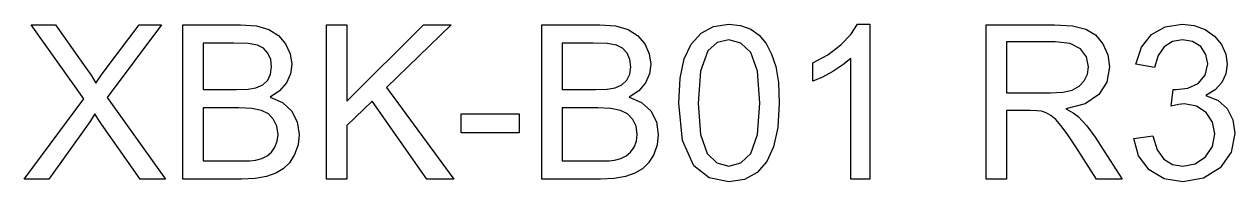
# Model space of a CAD drawing. Header units: millimetres. Extents: x -15 to 8.1, y 1.8 to 4.8.
import ezdxf

# ---------------------------------------------------------------- set-up
doc = ezdxf.new("R2010")
doc.units = ezdxf.units.MM
doc.layers.add('MARKING', color=1, linetype='Continuous')

msp = doc.modelspace()

# ---------------------------------------------------------------- linework, layer by layer
at = {"layer": 'MARKING'}
for points in [[(-15, 1.852), (-13.864, 3.382), (-14.865, 4.788), (-14.403, 4.788), (-13.87, 4.035), (-13.728, 3.828), (-13.634, 3.675), (-13.527, 3.838), (-13.402, 4.009), (-12.811, 4.788), (-12.388, 4.788), (-13.42, 3.404), (-12.308, 1.852), (-12.789, 1.852), (-13.528, 2.899), (-13.591, 2.993), (-13.656, 3.096), (-13.74, 2.961), (-13.796, 2.875), (-14.533, 1.852), (-15, 1.852)], [(-11.981, 1.852), (-11.981, 4.788), (-10.88, 4.788), (-10.577, 4.766), (-10.34, 4.699), (-10.159, 4.586), (-10.022, 4.424), (-9.936, 4.235), (-9.907, 4.037), (-9.932, 3.854), (-10.009, 3.682), (-10.137, 3.532), (-10.317, 3.414), (-10.082, 3.309), (-9.908, 3.148), (-9.8, 2.942), (-9.765, 2.703), (-9.786, 2.504), (-9.852, 2.319), (-9.949, 2.162), (-10.067, 2.046), (-10.212, 1.962), (-10.389, 1.901), (-10.604, 1.864), (-10.862, 1.852), (-11.981, 1.852)], [(-9.245, 1.852), (-9.245, 4.788), (-8.857, 4.788), (-8.857, 3.332), (-7.399, 4.788), (-6.872, 4.788), (-8.104, 3.598), (-6.818, 1.852), (-7.331, 1.852), (-8.376, 3.338), (-8.857, 2.87), (-8.857, 1.852), (-9.245, 1.852)], [(-5.144, 1.852), (-5.144, 4.788), (-4.042, 4.788), (-3.739, 4.766), (-3.502, 4.699), (-3.321, 4.586), (-3.185, 4.424), (-3.098, 4.235), (-3.069, 4.037), (-3.095, 3.854), (-3.171, 3.682), (-3.299, 3.532), (-3.479, 3.414), (-3.244, 3.309), (-3.07, 3.148), (-2.963, 2.942), (-2.927, 2.703), (-2.949, 2.504), (-3.014, 2.319), (-3.112, 2.162), (-3.229, 2.046), (-3.374, 1.962), (-3.551, 1.901), (-3.766, 1.864), (-4.024, 1.852), (-5.144, 1.852)], [(-2.538, 3.3), (-2.511, 3.77), (-2.431, 4.138), (-2.298, 4.419), (-2.113, 4.628), (-1.874, 4.757), (-1.581, 4.8), (-1.359, 4.776), (-1.166, 4.705), (-1.004, 4.589), (-0.872, 4.43), (-0.768, 4.232), (-0.69, 3.994), (-0.64, 3.692), (-0.624, 3.3), (-0.65, 2.833), (-0.73, 2.466), (-0.862, 2.185), (-1.047, 1.975), (-1.286, 1.845), (-1.581, 1.802), (-1.96, 1.878), (-2.248, 2.106), (-2.465, 2.588), (-2.538, 3.3)], [(1.1, 1.852), (0.74, 1.852), (0.74, 4.149), (0.59, 4.025), (0.399, 3.901), (0.198, 3.792), (0.019, 3.714), (0.019, 4.063), (0.303, 4.22), (0.548, 4.407), (0.741, 4.607), (0.868, 4.8), (1.1, 4.8), (1.1, 1.852)], [(3.315, 1.852), (3.315, 4.788), (4.617, 4.788), (4.963, 4.768), (5.214, 4.708), (5.398, 4.599), (5.54, 4.429), (5.632, 4.218), (5.663, 3.987), (5.612, 3.699), (5.46, 3.46), (5.203, 3.285), (4.836, 3.188), (4.971, 3.114), (5.07, 3.041), (5.236, 2.866), (5.392, 2.651), (5.903, 1.852), (5.414, 1.852), (5.026, 2.463), (4.87, 2.696), (4.745, 2.867), (4.641, 2.986), (4.548, 3.063), (4.46, 3.111), (4.371, 3.142), (4.284, 3.152), (4.155, 3.155), (3.704, 3.155), (3.704, 1.852), (3.315, 1.852)], [(6.128, 2.627), (6.488, 2.675), (6.572, 2.411), (6.699, 2.233), (6.865, 2.132), (7.063, 2.098), (7.297, 2.142), (7.492, 2.274), (7.624, 2.472), (7.668, 2.711), (7.627, 2.938), (7.505, 3.12), (7.321, 3.241), (7.093, 3.282), (6.978, 3.272), (6.838, 3.242), (6.879, 3.559), (6.911, 3.555), (6.936, 3.554), (7.155, 3.584), (7.351, 3.674), (7.489, 3.827), (7.536, 4.045), (7.502, 4.226), (7.401, 4.373), (7.247, 4.471), (7.055, 4.504), (6.862, 4.471), (6.704, 4.371), (6.589, 4.206), (6.524, 3.975), (6.163, 4.039), (6.271, 4.361), (6.463, 4.601), (6.726, 4.75), (7.047, 4.8), (7.277, 4.774), (7.489, 4.697), (7.667, 4.575), (7.798, 4.415), (7.879, 4.232), (7.906, 4.037), (7.88, 3.855), (7.803, 3.691), (7.677, 3.55), (7.502, 3.442), (7.733, 3.35), (7.906, 3.193), (8.014, 2.98), (8.05, 2.719), (7.98, 2.364), (7.769, 2.067), (7.452, 1.867), (7.061, 1.8), (6.707, 1.858), (6.419, 2.03), (6.218, 2.295), (6.128, 2.627)], [(-11.593, 3.554), (-10.958, 3.554), (-10.736, 3.563), (-10.587, 3.588), (-10.458, 3.647), (-10.364, 3.734), (-10.308, 3.85), (-10.289, 3.991), (-10.307, 4.129), (-10.359, 4.248), (-10.444, 4.342), (-10.56, 4.401), (-10.736, 4.431), (-11.006, 4.442), (-11.593, 4.442), (-11.593, 3.554)], [(-4.755, 3.554), (-4.12, 3.554), (-3.899, 3.563), (-3.75, 3.588), (-3.62, 3.647), (-3.527, 3.734), (-3.471, 3.85), (-3.452, 3.991), (-3.469, 4.129), (-3.522, 4.248), (-3.607, 4.342), (-3.722, 4.401), (-3.899, 4.431), (-4.168, 4.442), (-4.755, 4.442), (-4.755, 3.554)], [(-2.167, 3.3), (-2.125, 2.698), (-1.998, 2.337), (-1.809, 2.158), (-1.581, 2.098), (-1.352, 2.158), (-1.163, 2.338), (-1.036, 2.699), (-0.994, 3.3), (-1.036, 3.903), (-1.163, 4.263), (-1.353, 4.442), (-1.585, 4.501), (-1.808, 4.449), (-1.982, 4.291), (-2.121, 3.909), (-2.167, 3.3)], [(3.704, 3.492), (4.539, 3.492), (4.776, 3.506), (4.955, 3.547), (5.088, 3.619), (5.184, 3.723), (5.243, 3.85), (5.262, 3.987), (5.225, 4.176), (5.111, 4.329), (4.916, 4.43), (4.633, 4.464), (3.704, 4.464), (3.704, 3.492)], [(-11.593, 2.199), (-10.862, 2.199), (-10.702, 2.202), (-10.598, 2.213), (-10.474, 2.244), (-10.373, 2.292), (-10.291, 2.361), (-10.225, 2.456), (-10.182, 2.571), (-10.167, 2.703), (-10.188, 2.856), (-10.251, 2.988), (-10.351, 3.092), (-10.484, 3.159), (-10.666, 3.196), (-10.914, 3.208), (-11.593, 3.208), (-11.593, 2.199)], [(-6.68, 2.733), (-6.68, 3.096), (-5.573, 3.096), (-5.573, 2.733), (-6.68, 2.733)], [(-4.755, 2.199), (-4.024, 2.199), (-3.864, 2.202), (-3.76, 2.213), (-3.637, 2.244), (-3.536, 2.292), (-3.454, 2.361), (-3.388, 2.456), (-3.344, 2.571), (-3.329, 2.703), (-3.35, 2.856), (-3.413, 2.988), (-3.514, 3.092), (-3.647, 3.159), (-3.829, 3.196), (-4.077, 3.208), (-4.755, 3.208), (-4.755, 2.199)]]:
    msp.add_lwpolyline(points, close=True, dxfattribs=at)

doc.saveas('drawing.dxf')
